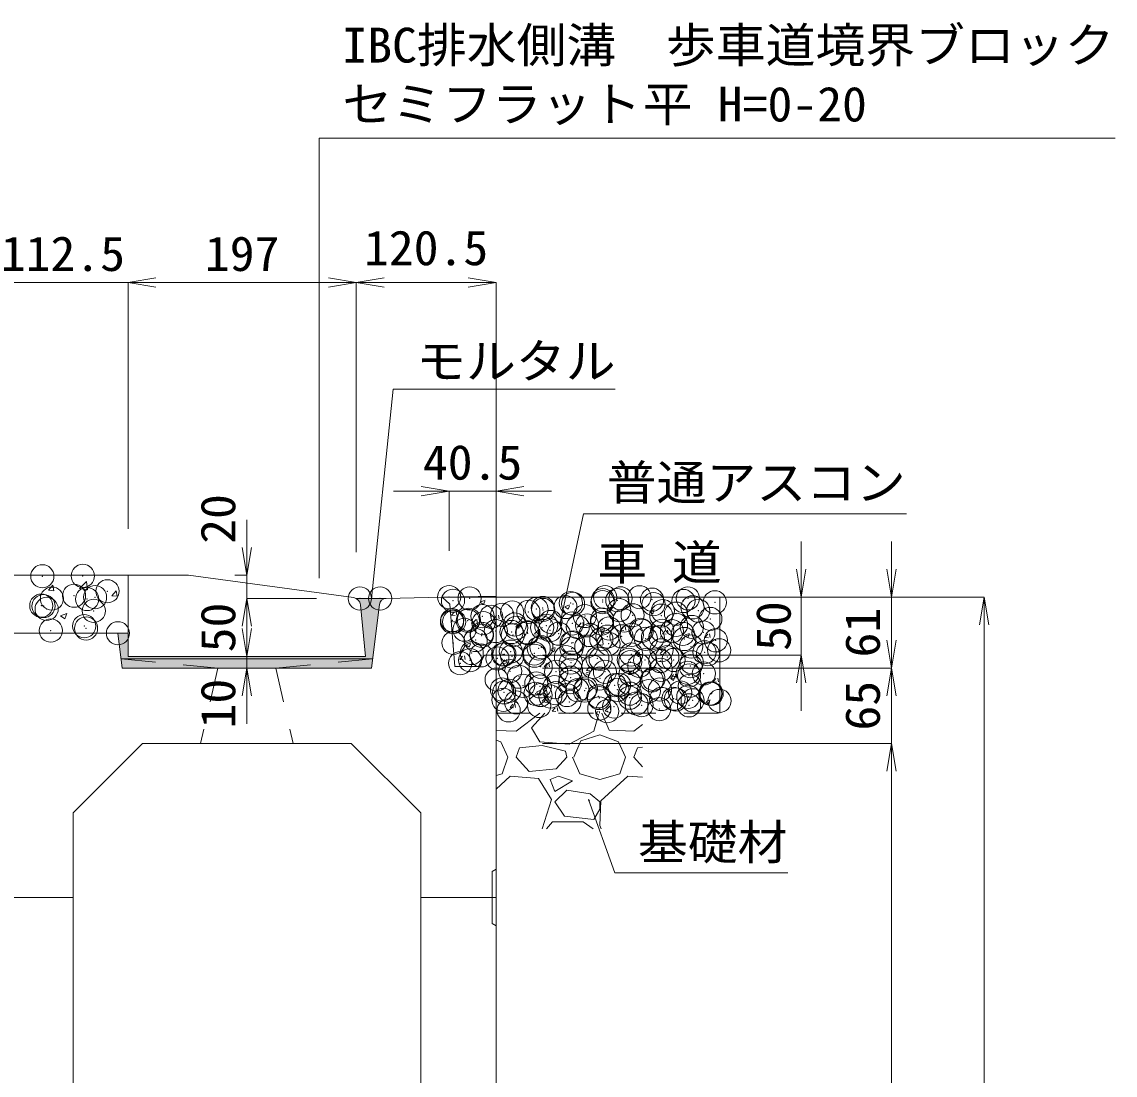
# Model space of a CAD drawing. Units: millimetres at full size. Extents: x 164402 to 209100, y 872507 to 885397.
# Drawn here: x 204806 to 205750, y 876096 to 877005 of the extents above; entities that cross this region are included whole.
import ezdxf
from ezdxf.enums import TextEntityAlignment as Align

# ---------------------------------------------------------------- set-up
doc = ezdxf.new("R2010")
doc.units = ezdxf.units.MM
doc.header["$LTSCALE"] = 40
doc.header["$PDMODE"] = 32
doc.header["$PDSIZE"] = 20
doc.linetypes.add('USER1', pattern=[1.35, 0.75, -0.6])
for name, color, linetype, lineweight in [('0_2', 7, 'Continuous', 13), ('ハッチング', 7, 'Continuous', 5), ('作業エリア', 11, 'Continuous', 13), ('寸法線', 7, 'Continuous', 13), ('排水孔', 7, 'USER1', 9), ('本体', 2, 'Continuous', 13), ('補助線', 8, 'Continuous', 13), ('ﾊｯﾁﾝｸﾞ', 7, 'Continuous', 5)]:
    doc.layers.add(name, color=color, linetype=linetype, lineweight=lineweight)
doc.styles.add('ＭＳ 明朝', font='')
doc.styles.get('ＭＳ 明朝').set_extended_font_data('MS Mincho')

# ---------------------------------------------------------------- blocks, each defined once
blk = doc.blocks.new('open_arrow')
at = {"color": 0, "linetype": 'Continuous', "lineweight": -2}
blk.add_lwpolyline([(7.5, 1.25), (0, 0), (7.5, -1.25)], dxfattribs=at)
blk = doc.blocks.new('filled_arrow')
at = {"color": 0, "linetype": 'Continuous', "lineweight": -2}
blk.add_solid([(7.5, 1.25), (0, 0), (7.5, -1.25)], dxfattribs=at)

msp = doc.modelspace()

# ---------------------------------------------------------------- hatches: boundary and pattern name
at = {"layer": 'ハッチング'}
msp.add_hatch(color=8, dxfattribs=at).paths.add_polyline_path([(205107.93, 876447.29), (205114.79, 876502.13, -0.37254), (205120.62, 876507.39), (205115.43, 876507.29), (205094.78, 876507.29, -0.25193), (205098.49, 876501.79), (205102.94, 876457.29), (204897.93, 876457.29), (204897.94, 876477.29), (204889.18, 876477.29), (204889.84, 876472.03), (204892.93, 876447.29)])

# ---------------------------------------------------------------- linework, layer by layer
at = {"layer": '0_2'}
for p, q in [((204897.94, 876527.29), (204618.83, 876527.29)), ((205168.94, 876508.36), (205174.94, 876508.48)), ((205174.93, 876508.48), (205444.93, 876508.48)), ((205115.43, 876507.29), (205094.78, 876507.29)), ((205120.62, 876507.39), (205115.43, 876507.29)), ((204889.18, 876477.29), (204897.94, 876477.29))]:
    msp.add_line(p, q, dxfattribs=at)
at = {"layer": '0_2', "linetype": 'USER1', "lineweight": 5}
for p, q in [((205215.43, 876458.48), (205408.43, 876458.48)), ((205215.43, 876408.48), (205408.43, 876408.48))]:
    msp.add_line(p, q, dxfattribs=at)
at = {"layer": 'ハッチング'}
for p, q in [((205406.21, 876508.48), (205408.43, 876508.13)), ((205202.08, 876503.79), (205204.61, 876502.09)), ((205202.37, 876504.44), (205205.93, 876505.8)), ((205204.68, 876502.06), (205205.71, 876505.13)), ((205275.09, 876499.72), (205277.61, 876498.02)), ((205275.38, 876500.37), (205278.94, 876501.73)), ((205277.69, 876497.99), (205278.72, 876501.06)), ((205177.03, 876492.8), (205180.07, 876492.54)), ((205177.04, 876492.82), (205179.48, 876495.73)), ((205181.68, 876492.83), (205181.1, 876496.02)), ((205194.39, 876485.11), (205198.35, 876489.23)), ((205199.34, 876484.45), (205198.78, 876489.28)), ((205213.47, 876489.63), (205215.92, 876492.55)), ((205213.47, 876489.61), (205216.51, 876489.35)), ((205218.12, 876489.64), (205217.53, 876492.83)), ((205249.91, 876486.44), (205252.36, 876489.36)), ((205254.56, 876486.46), (205253.97, 876489.64)), ((205348.09, 876495.66), (205350.62, 876493.95)), ((205348.38, 876496.3), (205351.94, 876497.66)), ((205350.69, 876493.93), (205351.72, 876497)), ((205194.71, 876484.43), (205199.23, 876483.73)), ((205232.4, 876483.34), (205234.93, 876481.64)), ((205232.7, 876483.98), (205236.25, 876485.35)), ((205235, 876481.61), (205236.04, 876484.68)), ((205248.6, 876476.7), (205252.56, 876480.82)), ((205249.91, 876486.43), (205252.94, 876486.16)), ((205253.55, 876476.05), (205252.99, 876480.87)), ((205286.34, 876483.24), (205289.38, 876482.97)), ((205286.35, 876483.25), (205288.8, 876486.17)), ((205290.99, 876483.27), (205290.41, 876486.45)), ((205305.7, 876479.91), (205309.26, 876481.28)), ((205308.01, 876477.54), (205309.04, 876480.61)), ((205322.78, 876480.06), (205325.23, 876482.98)), ((205322.78, 876480.05), (205325.82, 876479.78)), ((205327.43, 876480.08), (205326.84, 876483.27)), ((205359.22, 876476.88), (205361.67, 876479.79)), ((205363.87, 876476.89), (205363.28, 876480.08)), ((205248.92, 876476.02), (205253.44, 876475.32)), ((205302.82, 876468.29), (205306.78, 876472.41)), ((205305.41, 876479.27), (205307.94, 876477.57)), ((205307.77, 876467.64), (205307.21, 876472.46)), ((205359.22, 876476.86), (205362.26, 876476.6)), ((205378.42, 876475.2), (205380.94, 876473.5)), ((205378.71, 876475.85), (205382.26, 876477.21)), ((205381.02, 876473.47), (205382.05, 876476.54)), ((205395.66, 876473.69), (205398.11, 876476.61)), ((205395.66, 876473.67), (205398.69, 876473.41)), ((205400.3, 876473.71), (205399.72, 876476.89)), ((205189.72, 876466.96), (205192.25, 876465.25)), ((205190.01, 876467.6), (205193.57, 876468.96)), ((205192.32, 876465.23), (205193.35, 876468.29)), ((205262.73, 876462.89), (205265.25, 876461.18)), ((205263.02, 876463.53), (205266.58, 876464.9)), ((205265.33, 876461.16), (205266.36, 876464.23)), ((205303.14, 876467.61), (205307.66, 876466.91)), ((205357.04, 876459.88), (205360.99, 876464)), ((205361.99, 876459.23), (205361.42, 876464.05)), ((205184.08, 876454.6), (205186.53, 876457.52)), ((205184.08, 876454.59), (205187.12, 876454.32)), ((205188.73, 876454.62), (205188.14, 876457.81)), ((205220.52, 876451.42), (205222.97, 876454.33)), ((205225.17, 876451.43), (205224.58, 876454.62)), ((205261.6, 876448.25), (205261.02, 876451.43)), ((205335.73, 876458.82), (205336.24, 876458.48)), ((205336.02, 876459.46), (205339.58, 876460.83)), ((205336.24, 876458.48), (205338.26, 876457.11)), ((205338.33, 876457.09), (205338.8, 876458.48)), ((205338.8, 876458.48), (205339.36, 876460.16)), ((205357.36, 876459.2), (205361.87, 876458.5)), ((205220.04, 876446.5), (205222.57, 876444.8)), ((205220.34, 876447.15), (205223.89, 876448.51)), ((205220.52, 876451.4), (205223.56, 876451.14)), ((205222.64, 876444.77), (205223.67, 876447.84)), ((205256.96, 876448.23), (205259.41, 876451.15)), ((205256.96, 876448.21), (205259.99, 876447.95)), ((205293.05, 876442.43), (205295.58, 876440.73)), ((205293.34, 876443.08), (205296.9, 876444.44)), ((205293.39, 876445.04), (205295.84, 876447.96)), ((205293.39, 876445.03), (205296.43, 876444.76)), ((205295.65, 876440.7), (205296.68, 876443.77)), ((205298.04, 876445.06), (205297.45, 876448.24)), ((205329.83, 876441.85), (205332.28, 876444.77)), ((205334.48, 876441.87), (205333.89, 876445.05)), ((205329.83, 876441.84), (205332.87, 876441.57)), ((205366.06, 876438.36), (205368.58, 876436.66)), ((205366.27, 876438.66), (205368.72, 876441.58)), ((205366.27, 876438.65), (205369.3, 876438.38)), ((205366.35, 876439.01), (205369.9, 876440.37)), ((205368.66, 876436.64), (205369.69, 876439.7)), ((205370.92, 876438.68), (205370.33, 876441.87)), ((205402.7, 876435.46), (205405.74, 876435.2)), ((205402.71, 876435.48), (205405.15, 876438.4)), ((205407.35, 876435.49), (205406.76, 876438.68)), ((205250.37, 876426.05), (205252.89, 876424.34)), ((205250.66, 876426.69), (205254.21, 876428.06)), ((205252.97, 876424.32), (205254, 876427.39)), ((205323.66, 876422.62), (205327.22, 876423.99)), ((205325.97, 876420.25), (205327, 876423.32)), ((205227.57, 876413.2), (205230.02, 876416.12)), ((205232.22, 876413.22), (205231.63, 876416.41)), ((205255.34, 876418.8), (205259.3, 876422.93)), ((205255.66, 876418.13), (205260.18, 876417.42)), ((205260.29, 876418.15), (205259.73, 876422.98)), ((205309.56, 876410.39), (205313.51, 876414.52)), ((205314.51, 876409.74), (205313.94, 876414.57)), ((205323.37, 876421.98), (205325.9, 876420.28)), ((205396.38, 876417.91), (205398.91, 876416.21)), ((205396.67, 876418.56), (205400.23, 876419.92)), ((205398.98, 876416.18), (205400.01, 876419.25)), ((205227.57, 876413.19), (205230.6, 876412.92)), ((205232.78, 876392.71), (205253.18, 876408.48)), ((205245.99, 876395.76), (205257.43, 876408.48)), ((205264.01, 876410.02), (205266.46, 876412.94)), ((205264.01, 876410), (205267.04, 876409.74)), ((205268.65, 876410.03), (205268.07, 876413.22)), ((205303.9, 876406.93), (205299.83, 876392.71)), ((205301.67, 876408.48), (205303.9, 876406.93)), ((205301.82, 876408.48), (205302.89, 876409.75)), ((205304.79, 876408.48), (205304.5, 876410.03)), ((205306.83, 876408.48), (205313.04, 876393.72)), ((205309.87, 876409.72), (205314.39, 876409.02)), ((205253.1, 876383.56), (205245.99, 876395.76)), ((205334.38, 876392.71), (205341.88, 876398.51)), ((205215.43, 876393.53), (205232.78, 876392.71)), ((205299.83, 876392.71), (205278.5, 876381.53)), ((205288.66, 876384.58), (205304.91, 876389.66)), ((205304.91, 876389.66), (205321.17, 876383.56)), ((205313.04, 876393.72), (205334.38, 876392.71)), ((205215.43, 876385.12), (205219.57, 876383.56)), ((205219.57, 876383.56), (205225.67, 876370.36)), ((205232.78, 876370.36), (205235.83, 876378.48)), ((205255.13, 876380.52), (205235.83, 876378.48)), ((205278.5, 876381.53), (205253.1, 876383.56)), ((205275.45, 876375.44), (205255.13, 876380.52)), ((205282.56, 876370.36), (205288.66, 876384.58)), ((205321.17, 876383.56), (205327.27, 876370.36)), ((205334.38, 876370.36), (205337.43, 876378.48)), ((205341.88, 876378.95), (205337.43, 876378.48)), ((205220.59, 876356.13), (205225.67, 876370.36)), ((205243.95, 876358.16), (205232.78, 876370.36)), ((205276.47, 876370.36), (205267.32, 876360.2)), ((205276.47, 876370.36), (205275.45, 876375.44)), ((205281.55, 876370.36), (205287.64, 876356.13)), ((205322.19, 876356.13), (205327.27, 876370.36)), ((205341.88, 876362.17), (205334.38, 876370.36)), ((205267.32, 876360.2), (205243.95, 876358.16)), ((205215.43, 876354.62), (205220.59, 876356.13)), ((205227.7, 876354.1), (205215.43, 876342.9)), ((205252.08, 876352.07), (205227.7, 876354.1)), ((205263.26, 876333.78), (205252.08, 876352.07)), ((205269.35, 876354.1), (205262.24, 876351.05)), ((205262.24, 876351.05), (205266.31, 876340.89)), ((205266.31, 876340.89), (205281.55, 876350.04)), ((205281.55, 876350.04), (205269.35, 876354.1)), ((205287.64, 876356.13), (205304.91, 876351.05)), ((205304.91, 876351.05), (205322.19, 876356.13)), ((205329.3, 876354.1), (205305.93, 876332.76)), ((205341.88, 876353.05), (205329.3, 876354.1)), ((205276.47, 876341.91), (205266.31, 876331.75)), ((205296.79, 876338.86), (205276.47, 876341.91)), ((205304.91, 876331.75), (205296.79, 876338.86)), ((205255.16, 876308.47), (205263.26, 876333.78)), ((205266.31, 876331.75), (205274.43, 876319.56)), ((205305.93, 876332.76), (205304.91, 876311.43)), ((205304.91, 876325.65), (205304.91, 876331.75)), ((205274.43, 876319.56), (205299.83, 876316.51)), ((205299.83, 876316.51), (205304.91, 876325.65)), ((205258.86, 876308.47), (205264.27, 876314.48)), ((205264.27, 876314.48), (205290.69, 876314.48)), ((205290.69, 876314.48), (205299.37, 876308.47)), ((205304.91, 876311.43), (205306.16, 876308.47))]:
    msp.add_line(p, q, dxfattribs=at)
for p in [(205309.56, 876508.4), (205339.32, 876508.36), (205178.29, 876505.38), (205192.64, 876507.32), (205250.31, 876498.22), (205255.8, 876499.1), (205275.28, 876499.92), (205279.93, 876503.31), (205281.88, 876502.68), (205307.36, 876504.15), (205307.54, 876505.93), (205320.08, 876505.82), (205322.92, 876507.42), (205350.04, 876506.28), (205351.36, 876502.33), (205377.15, 876505.13), (205380.98, 876507.41), (205385.05, 876499.66), (205404.27, 876503.98), (205192, 876488.96), (205203.76, 876492.04), (205211.24, 876491.49), (205220.68, 876493.14), (205229.42, 876495.3), (205243.32, 876495.72), (205256.04, 876497.39), (205292.11, 876492.16), (205306.93, 876489.02), (205321.73, 876497.24), (205333.31, 876492.83), (205358.04, 876492.54), (205359.39, 876496.41), (205370.75, 876494.22), (205389.99, 876496.75), (205400.38, 876489.63), (205177.44, 876487.19), (205177.68, 876488.47), (205179.28, 876487.29), (205188.15, 876480.37), (205191.06, 876488.05), (205204.55, 876486.05), (205215.26, 876479.22), (205231.67, 876484.9), (205232.85, 876481.99), (205255.18, 876482.19), (205258.79, 876483.75), (205261.91, 876479.89), (205262.48, 876487.07), (205281.27, 876485.77), (205285.91, 876482.61), (205294, 876484.11), (205306.71, 876485.79), (205313.03, 876481.46), (205325.95, 876488.32), (205340.14, 876480.32), (205341.13, 876479.46), (205358.78, 876479.5), (205367.26, 876479.17), (205370.76, 876484.55), (205384.44, 876482.75), (205197.87, 876471.46), (205203.14, 876475.13), (205203.23, 876476.9), (205228.8, 876478.38), (205229.96, 876475.68), (205242.38, 876478.08), (205242.67, 876477.36), (205269.5, 876476.93), (205296.62, 876475.78), (205306.31, 876472.11), (205311.51, 876474.38), (205323.74, 876474.64), (205332.69, 876475.92), (205344.67, 876472.51), (205350.86, 876473.49), (205357.39, 876474.18), (205376.63, 876476.71), (205377.97, 876472.35), (205394.38, 876478.03), (205405.09, 876471.2), (205178.63, 876468.92), (205228.18, 876461.47), (205252.26, 876464.21), (205254.57, 876465.28), (205280.63, 876464.08), (205280.65, 876468.86), (205281.88, 876469.29), (205293.35, 876465.75), (205312.59, 876468.28), (205358.16, 876462.59), (205383.82, 876465.84), (205395.35, 876460.9), (205408.06, 876462.58), (205184.51, 876451.42), (205193, 876454.04), (205194.45, 876460.22), (205202.52, 876458.22), (205216.59, 876455.64), (205221.56, 876459.08), (205222.63, 876459.12), (205229.31, 876457.32), (205248.55, 876459.85), (205248.68, 876457.93), (205275.8, 876456.79), (205280.03, 876451.95), (205302.92, 876455.64), (205305.69, 876455.2), (205330.04, 876454.49), (205331.31, 876452.47), (205332.08, 876459.01), (205344.02, 876454.14), (205357.16, 876453.35), (205363.26, 876456.68), (205368.66, 876454.24), (205384.27, 876452.2), (205398.29, 876459.32), (205227.56, 876444.56), (205253.95, 876448.37), (205267.27, 876444.04), (205279.99, 876445.71), (205299.22, 876448.25), (205309.41, 876444.07), (205331.46, 876442.1), (205339.04, 876449.15), (205357.54, 876445.67), (205380.83, 876443.08), (205383.2, 876448.93), (205394.7, 876442.54), (205215.95, 876437.28), (205235.19, 876439.82), (205238.79, 876431.97), (205250.16, 876433.9), (205279.41, 876435.04), (205279.78, 876438.98), (205305.07, 876438.29), (205317.94, 876432.43), (205321.58, 876432.91), (205330.66, 876434.11), (205349.9, 876436.64), (205351.21, 876438), (205381.98, 876440.87), (205382.58, 876432.02), (205220.53, 876428.81), (205222.38, 876426.3), (205226.95, 876427.65), (205249.5, 876425.15), (205253.33, 876431.46), (205253.9, 876424), (205262.33, 876422.74), (205265.91, 876430.83), (205266.62, 876425.68), (205276.62, 876424), (205285.86, 876428.21), (205291.96, 876427.83), (205293.03, 876429.68), (205303.74, 876422.86), (205320.15, 876428.54), (205330.84, 876425.19), (205347.26, 876427.39), (205356.92, 876428.76), (205374.38, 876426.24), (205400.23, 876425.31), (205400.58, 876425.04), (205401.5, 876425.1), (205221.82, 876419.78), (205232.7, 876417.66), (205252.71, 876414.55), (205278.8, 876418.13), (205304.46, 876421.38), (205317.3, 876414.07), (205330.86, 876421.71), (205336.54, 876416.61), (205340.98, 876415.14), (205357.97, 876420.57), (205368.62, 876420.83), (205370.61, 876420.22), (205381.34, 876422.5), (205381.96, 876415.1), (205385.09, 876419.42), (205408.35, 876418.91), (205226.33, 876410.74), (205304.58, 876412.4), (205311.36, 876410.05), (205356.31, 876411.85)]:
    msp.add_point(p, dxfattribs=at)
at = {"layer": '作業エリア'}
for p in [(205174.93, 876508.48), (205097.94, 876507.29), (205115.43, 876507.29), (204889.18, 876477.29)]:
    msp.add_point(p, dxfattribs=at)
at = {"layer": '寸法線'}
for p, q in [((204737.43, 876779.86), (204945.94, 876779.86)), ((204897.94, 876779.86), (205094.78, 876779.86)), ((204897.94, 876567.29), (204897.94, 876779.86)), ((204897.94, 876567.29), (204897.94, 876779.86)), ((205094.78, 876779.86), (205215.43, 876779.86)), ((205094.78, 876547.29), (205094.78, 876779.86)), ((205094.78, 876547.29), (205094.78, 876779.86)), ((205215.43, 876548.48), (205215.43, 876779.86)), ((205126.93, 876599.85), (205263.43, 876599.85)), ((205174.93, 876548.48), (205174.93, 876599.85)), ((205215.43, 876498.48), (205215.43, 876599.85)), ((205000.43, 876459.29), (205000.43, 876575.29)), ((205478.84, 876410.48), (205478.84, 876556.48)), ((205556.64, 876399.29), (205556.64, 876556.48)), ((204989.94, 876527.29), (205000.43, 876527.29)), ((205214.93, 876508.48), (205478.84, 876508.48)), ((205214.93, 876508.48), (205556.64, 876508.48)), ((205214.94, 876508.48), (205636.64, 876508.48)), ((205636.64, 875407.29), (205636.64, 876508.48)), ((205000.43, 876507.29), (205000.43, 876457.29)), ((205060.44, 876507.29), (205000.43, 876507.29)), ((205054.78, 876507.29), (205000.43, 876507.29)), ((205000.43, 876505.29), (205000.43, 876399.29)), ((205556.64, 876495.29), (205556.64, 876334.29)), ((205062.94, 876457.29), (205000.43, 876457.29)), ((205062.94, 876457.29), (205000.43, 876457.29)), ((205255.43, 876458.48), (205478.84, 876458.48)), ((205067.93, 876447.29), (205000.43, 876447.29)), ((205255.43, 876447.29), (205556.64, 876447.29)), ((205255.43, 876447.29), (205556.64, 876447.29)), ((205255.43, 876382.29), (205556.64, 876382.29)), ((205255.43, 876382.29), (205556.64, 876382.29)), ((205556.64, 875482.29), (205556.64, 876382.29))]:
    msp.add_line(p, q, dxfattribs=at)
at = {"layer": '寸法線', "lineweight": 9}
msp.add_lwpolyline([(205062.82, 876524.86), (205062.82, 876904.51), (205749.68, 876904.51)], dxfattribs=at)
at = {"layer": '寸法線'}
for points in [[(205107.93, 876507.29), (205126.58, 876687.89), (205318.18, 876687.89)], [(205270.48, 876484.97), (205291.01, 876580.48), (205569.7, 876580.48)], [(205295.36, 876333.73), (205317.9, 876270.57), (205467.16, 876270.57)]]:
    msp.add_lwpolyline(points, dxfattribs=at)
at = {"layer": '排水孔'}
for p, q in [((204975.43, 876447.29), (204891.93, 876455.29)), ((205025.43, 876447.29), (205108.93, 876455.29)), ((204975.43, 876447.29), (204960.43, 876382.29)), ((205025.43, 876447.29), (205040.43, 876382.29))]:
    msp.add_line(p, q, dxfattribs=at)
at = {"layer": '本体'}
for p, q in [((204897.94, 876457.29), (204897.94, 876527.29)), ((204897.94, 876527.29), (204949.94, 876527.29)), ((204949.94, 876527.29), (205092.46, 876508.03)), ((205168.94, 876508.36), (205120.62, 876507.39)), ((205168.94, 876508.36), (205175.43, 876502.5)), ((205098.49, 876501.79), (205102.94, 876457.29)), ((205107.93, 876447.29), (205114.79, 876502.13)), ((205175.43, 876502.5), (205179.93, 876448.48)), ((204791.43, 876477.29), (204889.18, 876477.29)), ((204892.93, 876447.29), (204889.18, 876477.29)), ((205102.94, 876457.29), (204897.94, 876457.29)), ((205200.43, 876448.48), (205205.43, 876458.48)), ((205205.43, 876458.48), (205215.43, 876458.48)), ((204892.93, 876447.29), (205107.93, 876447.29)), ((205179.93, 876448.48), (205200.43, 876448.48)), ((204850.43, 876322.29), (204910.43, 876382.29)), ((204910.43, 876382.29), (205090.43, 876382.29)), ((205090.43, 876382.29), (205150.43, 876322.29)), ((204850.43, 876322.29), (204850.43, 875552.81)), ((205150.43, 875552.81), (205150.43, 876322.29))]:
    msp.add_line(p, q, dxfattribs=at)
at = {"layer": '本体', "lineweight": 9}
for p, q in [((204891.93, 876455.29), (205108.93, 876455.29)), ((205215.43, 876273.79), (205212.23, 876271.79)), ((205212.23, 876271.79), (205212.23, 876226.79)), ((205212.23, 876226.79), (205215.43, 876224.79))]:
    msp.add_line(p, q, dxfattribs=at)
at = {"layer": '本体', "lineweight": 20}
msp.add_line((205215.43, 876458.48), (205215.43, 875417.29), dxfattribs=at)
at = {"layer": '本体'}
for centre, radius, start, end in [((205091.52, 876501.09), 7, 5.71059, 82.30395), ((205120.74, 876501.39), 6, 91.14576, 172.87498)]:
    msp.add_arc(centre, radius, start, end, dxfattribs=at)
at = {"layer": '補助線'}
for p, q in [((205168.94, 876508.36), (205215.43, 876509.29)), ((205215.43, 876458.48), (205215.43, 876509.29)), ((205408.43, 876408.48), (205408.43, 876508.48)), ((204850.43, 876249.29), (204785.43, 876249.29)), ((205215.43, 876249.29), (205150.43, 876249.29))]:
    msp.add_line(p, q, dxfattribs=at)
at = {"layer": 'ﾊｯﾁﾝｸﾞ'}
for p, q in [((204829.33, 876514.41), (204833, 876518.79)), ((204833.8, 876514), (204832.92, 876518.77)), ((204856.05, 876515.8), (204861.99, 876521.98)), ((204862.81, 876514.74), (204861.97, 876521.98)), ((204829.33, 876514.41), (204833.88, 876514.01)), ((204856.04, 876515.82), (204862.82, 876514.77)), ((204883.98, 876509.63), (204887.65, 876514.01)), ((204883.98, 876509.63), (204888.54, 876509.23)), ((204888.46, 876509.22), (204887.58, 876513.99)), ((204839.67, 876492.29), (204845.01, 876494.34)), ((204839.67, 876492.27), (204843.46, 876489.72)), ((204843.46, 876489.72), (204845, 876494.32))]:
    msp.add_line(p, q, dxfattribs=at)
for p in [(204823.93, 876526.47), (204858.87, 876526.82), (204851.28, 876509.7), (204869.43, 876508.42), (204880.14, 876513.5), (204823.01, 876501.1), (204824.99, 876500.79), (204827.65, 876498.33), (204832.21, 876507.18), (204862.59, 876506.81), (204868.32, 876496.61), (204831.24, 876479.64), (204860.1, 876483.44), (204861.66, 876481.45)]:
    msp.add_point(p, dxfattribs=at)

# ---------------------------------------------------------------- block references
at = {"layer": '寸法線', "xscale": 3.2, "yscale": 3.2}
for p in [(204897.94, 876779.86), (204897.94, 876779.86), (205094.78, 876779.86), (205215.43, 876599.85)]:
    msp.add_blockref('open_arrow', p, dxfattribs=at)
at = {"layer": '寸法線'}
for p, xscale, yscale, rotation in [((205094.78, 876779.86), 3.2, 3.2, 180), ((205215.43, 876779.86), 3.2, 3.2, 180), ((205174.93, 876599.85), 3.2, 3.2, 180), ((205000.43, 876527.29), 3.2, 3.2, 90), ((205478.84, 876508.48), 3.2, 3.2, 90), ((205556.64, 876508.48), 3.2, 3.2, 90), ((205107.93, 876507.29), 0.16, 0.16, 84.1), ((205636.64, 876508.48), 3.2, 3.2, 270), ((205000.43, 876507.29), 3.2, 3.2, 270), ((205000.43, 876507.29), 3.2, 3.2, 270), ((205000.43, 876457.29), 3.2, 3.2, 90), ((205000.43, 876457.29), 3.2, 3.2, 90), ((205270.48, 876484.97), 0.16, 0.16, 77.9), ((205556.64, 876447.29), 3.2, 3.2, 90), ((205478.84, 876458.48), 3.2, 3.2, 270), ((205000.43, 876447.29), 3.2, 3.2, 270), ((205556.64, 876447.29), 3.2, 3.2, 270), ((205556.64, 876382.29), 3.2, 3.2, 270), ((205556.64, 876382.29), 3.2, 3.2, 270), ((205295.36, 876333.73), 0.16, 0.16, 289.6)]:
    msp.add_blockref('open_arrow', p, dxfattribs=dict(at, xscale=xscale, yscale=yscale, rotation=rotation))
at = {"layer": '寸法線', "lineweight": 9, "xscale": 0.133, "yscale": 0.133, "rotation": 90}
msp.add_blockref('filled_arrow', (205062.82, 876524.86), dxfattribs=at)

# ---------------------------------------------------------------- texts
at = {"layer": '0_2', "style": 'ＭＳ 明朝', "width": 1.05}
msp.add_text('車 道', height=30.02, dxfattribs=at).set_placement((205302.75, 876514.39), align=Align.BOTTOM_LEFT)
at = {"layer": '寸法線', "style": 'ＭＳ 明朝', "width": 1.05}
for s, p in [('IBC排水側溝\u3000歩車道境界ブロック', (205082.82, 876960.71)), ('セミフラット', (205082.82, 876909.86)), ('平', (205342.02, 876909.86)), ('H=0-20', (205406.82, 876909.86))]:
    msp.add_text(s, height=30.02, dxfattribs=at).set_placement(p, align=Align.BOTTOM_LEFT)
for s, p in [('112.5', (204841.68, 876804.86)), ('197', (204996.36, 876804.86)), ('120.5', (205155.11, 876809.86)), ('40.5', (205195.18, 876624.85))]:
    msp.add_text(s, height=30.02, dxfattribs=at).set_placement(p, align=Align.MIDDLE_CENTER)
for s, p in [('モルタル', (205146.58, 876727.15)), ('普通アスコン', (205311.01, 876622.31)), ('基礎材', (205337.9, 876312.05))]:
    msp.add_text(s, height=30.02, dxfattribs=at).set_placement(p, align=Align.TOP_LEFT)
for s, p in [('20', (204975.43, 876575.92)), ('50', (204975.43, 876482.29)), ('50', (205454.72, 876483.48)), ('61', (205531.64, 876477.88)), ('10', (204975.43, 876416.61)), ('65', (205531.64, 876414.79))]:
    msp.add_text(s, height=30.02, rotation=90, dxfattribs=at).set_placement(p, align=Align.MIDDLE_CENTER)

doc.saveas('drawing.dxf')
